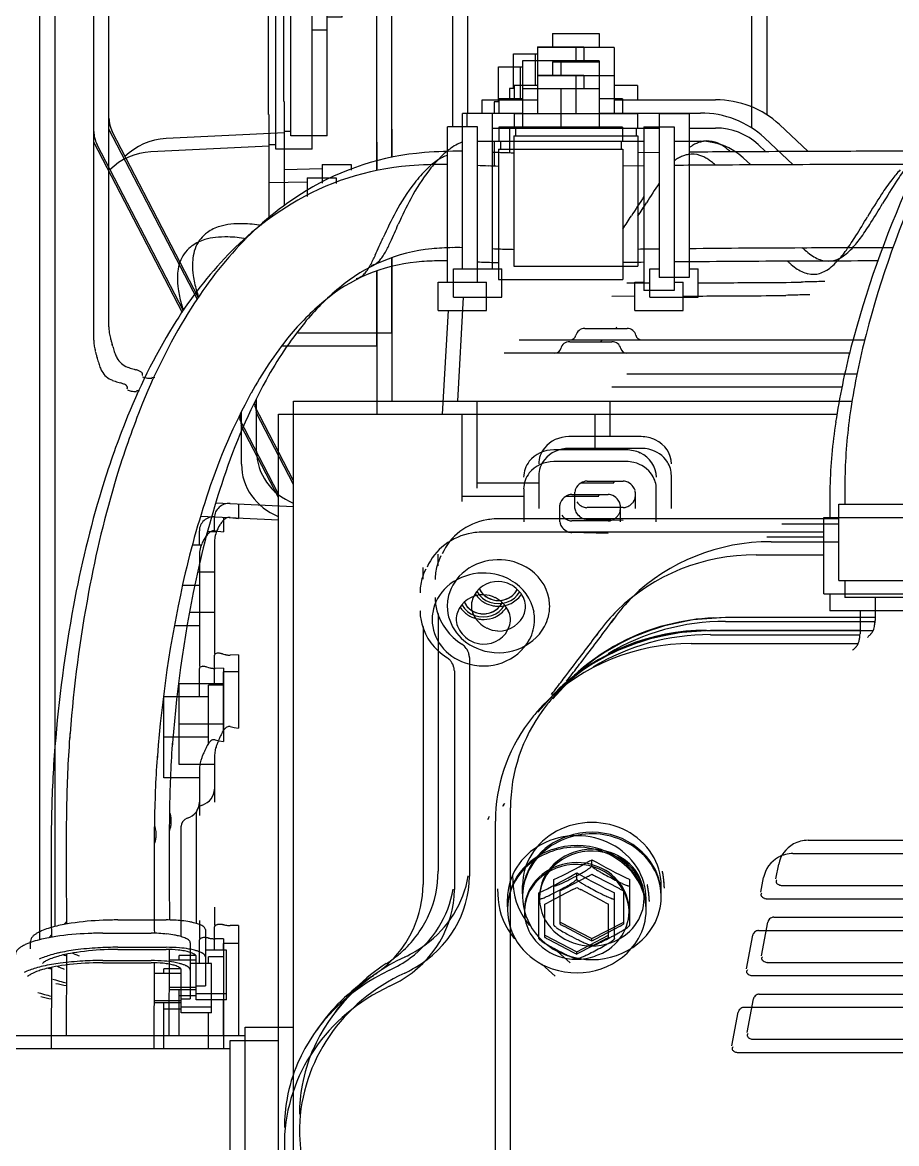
# Model space of a CAD drawing. Header units: inches. Extents: x 4821 to 127877, y 58012 to 433683.
# Drawn here: x 81659.5 to 81856.4, y 383969.6 to 384222 of the extents above; entities that cross this region are included whole.
import ezdxf

# ---------------------------------------------------------------- set-up
doc = ezdxf.new("R2010")
doc.units = ezdxf.units.IN
doc.header["$MEASUREMENT"] = 0
for name, color, linetype in [('A-FURN-FIXD', 10, 'Continuous'), ('A-WALL', 53, 'Continuous'), ('Cloums$0$A-COL-HAT', 8, 'Continuous'), ('EMG - ELEC - ID', 26, 'Continuous'), ('NECB-COLUM', 50, 'Continuous')]:
    doc.layers.add(name, color=color, linetype=linetype)

# ---------------------------------------------------------------- blocks, each defined once
blk = doc.blocks.new('COL BASEMT')
at = {"layer": 'Cloums$0$A-COL-HAT'}
h = blk.add_hatch(dxfattribs=at)
h.set_pattern_fill('ANSI31', color=256, scale=500)
h.set_pattern_definition([(45, (1452118.876, 42013.15), (-44.194174, 44.194174), [])])
h.paths.add_polyline_path([(1693546.85, 345625.99), (1693946.85, 345625.99), (1693950.94, 348875.93), (1693546.85, 348875.93)])
h.paths.add_polyline_path([(1688721.85, 335900.88), (1689121.55, 335900.88), (1689121.85, 337327.04), (1693949.19, 337326.96), (1693946.85, 345125.99), (1693546.85, 345125.99), (1693546.85, 337726.97), (1688721.85, 337727.04)])
h.paths.add_polyline_path([(1641271.85, 335200.88), (1640873.67, 335200.88), (1640871.85, 323973.06), (1689121.85, 323973.08), (1689121.4, 335200.88), (1688721.85, 335200.88), (1688721.85, 324373.08), (1641271.85, 324373.06)])
edge = h.paths.add_edge_path()
edge.add_line((1636446.85, 345125.99), (1636046.85, 345125.99))
edge.add_line((1636046.85, 345125.99), (1636049.02, 337698.91))
edge.add_arc((1626263.14, 338211.03), 9799.28, 305.315023, 357.004292, ccw=False)
edge.add_line((1631927.82, 330214.96), (1632171.53, 329896.4))
edge.add_arc((1626336.78, 338141.43), 10100.73, 305.285859, 355.375183)
edge.add_line((1636404.63, 337327), (1640874.01, 337327))
edge.add_line((1640874.01, 337327), (1640873.78, 335900.88))
edge.add_line((1640873.78, 335900.88), (1641271.85, 335900.88))
edge.add_line((1641271.85, 335900.88), (1641271.85, 337725.88))
edge.add_line((1641271.85, 337725.88), (1636446.85, 337725.88))
edge.add_line((1636446.85, 337725.88), (1636446.85, 345125.99))
h.paths.add_polyline_path([(1636046.85, 345625.99), (1636446.85, 345625.99), (1636446.85, 348875.93), (1636048.92, 348875.93)])
blk = doc.blocks.new('A$C0e128a0b')
at = {"layer": 'A-FURN-FIXD'}
for p, q in [((417.75, 1348.76), (417.75, 1629.29)), ((409.69, 1349.87), (409.69, 1469.24)), ((404.03, 1351.34), (404.02, 1459.99)), ((395.96, 1352.46), (395.96, 1455.27)), ((390.3, 1353.92), (390.29, 1450.68)), ((382.23, 1358.59), (382.23, 1444.66)), ((322.23, 1364.09), (322.23, 1438.38)), ((335.86, 1364.09), (335.86, 1438.38)), ((338.88, 1437.3), (338.88, 1365.16)), ((338.88, 1370.58), (342.97, 1370.58)), ((342.42, 1370.58), (342.42, 1343.88)), ((343.15, 1343.86), (343.15, 1370.58)), ((344.74, 1340.44), (344.74, 1370.15)), ((292.85, 1307.02), (292.85, 1368.75)), ((298.91, 1326.23), (298.91, 1367.38)), ((303.8, 1266.69), (303.8, 1366.44)), ((259.21, 1364.26), (259.21, 1364.1)), ((259.21, 1364.26), (259.21, 1364.2)), ((259.21, 1364.2), (259.21, 1364.1)), ((276.44, 1364.27), (276.44, 1364.27)), ((318.7, 1365.16), (322.23, 1365.16)), ((335.86, 1364.09), (322.23, 1364.09)), ((324.83, 1364.09), (324.83, 1303.3)), ((325.75, 1364.09), (325.75, 1353.9)), ((328.92, 1352), (328.92, 1364.09)), ((335.86, 1365.16), (338.88, 1365.16)), ((254.43, 1353.5), (259.24, 1358.63)), ((389.11, 1352.86), (386.5, 1353.35)), ((402.84, 1350.27), (396.82, 1351.41)), ((207.15, 1351.21), (252.67, 1351.21)), ((258, 1349.69), (259.27, 1351.05)), ((416.57, 1347.69), (410.54, 1348.83)), ((342.42, 1343.88), (342.84, 1337.99)), ((342.42, 1343.86), (342.76, 1338.61)), ((343.15, 1343.86), (343.15, 1343.86)), ((250, 1323.96), (250, 1342.08)), ((255.04, 1337.36), (255.04, 1342.08)), ((252.45, 1331.98), (252.45, 1337.36)), ((252.45, 1337.36), (281.72, 1337.36)), ((280.21, 1337.36), (280.21, 1338.98)), ((285.26, 1338.98), (280.21, 1338.98)), ((281.72, 1337.36), (281.72, 1331.98)), ((285.26, 1330.36), (285.26, 1338.98)), ((342.76, 1338.61), (343.75, 1333.47)), ((342.84, 1337.99), (344.13, 1332.11)), ((322.97, 1334.19), (317.12, 1334.19)), ((317.12, 1334.19), (317.12, 1334.19)), ((343.75, 1333.47), (345.43, 1328.41)), ((252.45, 1331.98), (281.72, 1331.98)), ((255.04, 1302.26), (255.04, 1331.98)), ((259.43, 1331.98), (259.49, 1328.21)), ((280.21, 1330.36), (280.21, 1331.98)), ((344.13, 1332.11), (346.25, 1326.54)), ((387.73, 1332.57), (387.73, 1332.57)), ((387.92, 1332.62), (387.92, 1332.62)), ((388.01, 1332.63), (388.01, 1332.63)), ((388.35, 1332.7), (388.35, 1332.7)), ((388.42, 1332.71), (388.42, 1332.71)), ((388.43, 1332.71), (388.43, 1332.71)), ((388.73, 1332.76), (388.73, 1332.76)), ((389.09, 1332.81), (389.09, 1332.81)), ((389.74, 1332.87), (389.74, 1332.87)), ((390.26, 1332.9), (390.26, 1332.9)), ((391.76, 1332.36), (390.29, 1332.36)), ((390.37, 1332.9), (390.37, 1332.9)), ((390.53, 1332.9), (390.55, 1332.9)), ((390.55, 1332.9), (390.77, 1332.9)), ((391.76, 1332.36), (391.76, 1332.36)), ((392.02, 1332.36), (392.02, 1332.36)), ((285.26, 1330.36), (280.21, 1330.36)), ((282.73, 1330.36), (282.75, 1326.23)), ((392.62, 1329.32), (392.62, 1329.32)), ((247.47, 1328.16), (247.47, 1323.96)), ((247.47, 1328.16), (250, 1328.16)), ((252.52, 1328.16), (252.52, 1306.08)), ((252.52, 1328.16), (255.04, 1328.16)), ((255.04, 1327.89), (256.46, 1327.89)), ((256.46, 1306.03), (256.46, 1328.21)), ((256.46, 1328.21), (279.73, 1328.21)), ((276.71, 1328.21), (276.71, 1328.21)), ((279.73, 1306.03), (279.73, 1328.21)), ((310.15, 1328.81), (310.15, 1315.89)), ((312.24, 1328.81), (312.24, 1315.89)), ((320.04, 1327.73), (322.97, 1327.73)), ((345.43, 1328.41), (347.68, 1323.78)), ((290.83, 1318.72), (290.83, 1326.26)), ((318.09, 1319.12), (318.09, 1325.58)), ((322.83, 1325.58), (322.83, 1319.12)), ((325.11, 1325.58), (324.92, 1319.12)), ((346.25, 1326.54), (349.15, 1321.41)), ((397.41, 1326.74), (389.22, 1326.74)), ((397.2, 1325.67), (391.26, 1325.67)), ((399.79, 1319.98), (396.82, 1325.67)), ((397.41, 1326.74), (397.45, 1326.72)), ((240.66, 1323.96), (240.66, 1310.28)), ((240.66, 1323.96), (252.52, 1323.96)), ((245.71, 1323.96), (245.71, 1310.28)), ((290.84, 1324.24), (290.84, 1324.24)), ((318.1, 1323.79), (318.1, 1323.79)), ((318.35, 1323.91), (318.35, 1323.91)), ((318.39, 1318.01), (318.39, 1323.92)), ((342.54, 1324.01), (343.33, 1323.43)), ((343.33, 1323.43), (342.69, 1323.9)), ((347.68, 1323.78), (350.5, 1319.54)), ((390.89, 1324.95), (388.67, 1320.7)), ((399.81, 1320.7), (397.59, 1324.95)), ((303.8, 1323.22), (310.15, 1323.22)), ((349.15, 1321.41), (352.76, 1316.87)), ((238.17, 1312.98), (238.17, 1321.26)), ((238.17, 1321.26), (240.66, 1321.26)), ((243.23, 1312.98), (243.23, 1321.26)), ((243.23, 1321.26), (245.71, 1321.26)), ((350.5, 1319.54), (353.94, 1315.66)), ((386.78, 1319.98), (385.69, 1319.98)), ((385.69, 1319.98), (385.69, 1319.98)), ((396.82, 1314.3), (399.79, 1319.98)), ((400.17, 1319.98), (399.79, 1319.98)), ((400.97, 1320.08), (400.97, 1319.98)), ((400.97, 1319.98), (400.97, 1319.88)), ((322.51, 1318.08), (322.51, 1318.08)), ((388.67, 1319.26), (390.89, 1315.01)), ((397.59, 1315.01), (399.81, 1319.26)), ((240.66, 1317.12), (243.23, 1317.12)), ((245.71, 1317.12), (252.52, 1317.12)), ((322.97, 1316.97), (320.04, 1316.97)), ((352.51, 1316.48), (352.51, 1316.48)), ((352.76, 1316.87), (356.97, 1313.02)), ((402.01, 1313.77), (404.13, 1316.12)), ((397.2, 1314.3), (391.26, 1314.3)), ((238.17, 1312.98), (240.66, 1312.98)), ((243.23, 1312.98), (245.71, 1312.98)), ((340.43, 1312.45), (340.43, 1312.45)), ((356.79, 1312.98), (356.79, 1312.98)), ((356.93, 1312.86), (356.93, 1312.86)), ((358.83, 1311.35), (358.83, 1311.35)), ((397.41, 1313.22), (389.22, 1313.22)), ((397.45, 1313.24), (397.41, 1313.22)), ((240.66, 1310.28), (252.52, 1310.28)), ((241.77, 1305.98), (241.77, 1310.28)), ((247.47, 1309.93), (241.77, 1309.93)), ((247.47, 1310.28), (247.47, 1306.08)), ((250, 1300.42), (250, 1310.28)), ((317.12, 1310.51), (322.97, 1310.51)), ((318.39, 1299.53), (318.39, 1310.51)), ((392.31, 1310.65), (392.31, 1310.65)), ((391.76, 1307.6), (390.29, 1307.6)), ((391.96, 1307.6), (391.96, 1307.6)), ((392.31, 1307.6), (392.31, 1307.6)), ((247.98, 1305.98), (241.77, 1305.98)), ((247.47, 1306.08), (250, 1306.08)), ((247.98, 1306.08), (247.98, 1305.26)), ((252.52, 1306.08), (255.04, 1306.08)), ((255.04, 1306.35), (256.46, 1306.35)), ((256.46, 1306.03), (279.73, 1306.03)), ((338.02, 1306.29), (337.4, 1306.67)), ((338.48, 1306.67), (337.88, 1307.1)), ((338.55, 1305.77), (338.02, 1306.29)), ((338.99, 1306.14), (338.48, 1306.67)), ((338.96, 1305.16), (338.55, 1305.77)), ((339.41, 1305.52), (338.99, 1306.14)), ((339.72, 1304.82), (339.41, 1305.52)), ((339.83, 1305.72), (339.83, 1305.72)), ((554.14, 1305.46), (376.44, 1305.45)), ((388.56, 1305.8), (388.57, 1305.8)), ((388.57, 1305.8), (390.41, 1305.94)), ((390.41, 1305.94), (390.41, 1305.94)), ((247.98, 1305.26), (250, 1305.26)), ((255.04, 1305.26), (259.46, 1305.26)), ((280.21, 1295.26), (280.21, 1303.88)), ((285.26, 1303.88), (280.21, 1303.88)), ((285.26, 1295.26), (285.26, 1303.88)), ((339.25, 1304.45), (338.96, 1305.16)), ((339.4, 1303.69), (339.25, 1304.45)), ((339.4, 1302.91), (339.4, 1303.69)), ((339.91, 1304.07), (339.72, 1304.82)), ((339.9, 1302.52), (339.97, 1303.3)), ((339.97, 1303.3), (339.91, 1304.07)), ((376.15, 1304.08), (375.67, 1304.34)), ((375.85, 1304.24), (375.85, 1304.24)), ((376.15, 1304.08), (376.15, 1304.08)), ((252.45, 1302.26), (252.45, 1296.88)), ((280.21, 1302.26), (252.45, 1302.26)), ((324.93, 1301.77), (324.93, 1301.77)), ((338.53, 1300.82), (338.95, 1301.44)), ((338.95, 1301.44), (339.25, 1302.15)), ((339.25, 1302.15), (339.4, 1302.91)), ((339.4, 1301.07), (339.71, 1301.77)), ((339.71, 1301.77), (339.9, 1302.52)), ((340.43, 1303.19), (340.43, 1303.19)), ((252.45, 1300.42), (250, 1300.42)), ((319.35, 1299.53), (303.8, 1299.53)), ((337.4, 1299.93), (338, 1300.3)), ((337.88, 1299.51), (338.47, 1299.93)), ((338, 1300.3), (338.53, 1300.82)), ((338.47, 1299.93), (338.98, 1300.45)), ((338.98, 1300.45), (339.4, 1301.07)), ((196.41, 1297.8), (252.45, 1297.8)), ((349.6, 1298.12), (388.65, 1298.12)), ((280.21, 1296.88), (252.45, 1296.88)), ((285.26, 1296.99), (303.8, 1295.96)), ((285.26, 1295.26), (280.21, 1295.26)), ((339.15, 1294.26), (339.15, 1294.26)), ((333.23, 1292.54), (331.14, 1292.54)), ((333.18, 1292.34), (333.18, 1292.34)), ((334.49, 1292.07), (334.49, 1292.07)), ((335.67, 1292), (335.67, 1292)), ((338.86, 1292), (338.86, 1292)), ((341.22, 1292.3), (341.22, 1292.3)), ((341.71, 1292.54), (387.74, 1292.54)), ((401.86, 1286.35), (401.86, 1286.35)), ((135.04, 1284.23), (260.28, 1284.23)), ((260.25, 1284.34), (255.23, 1284.34)), ((303.8, 1284.34), (278.23, 1284.34)), ((278.25, 1284.23), (291.6, 1284.23)), ((291.6, 1267.45), (291.6, 1284.23)), ((403.13, 1284.87), (403.13, 1284.87)), ((404.26, 1283.28), (404.26, 1283.28)), ((235.23, 1275.4), (216.56, 1275.4)), ((235.23, 1275.4), (235.23, 1272.71)), ((261.58, 1271.85), (261.58, 1277.02)), ((261.58, 1277.02), (262.56, 1277.02)), ((413.77, 1273.54), (413.77, 1273.54)), ((256.43, 1272.71), (195.36, 1272.71)), ((256.43, 1272.71), (256.43, 1266.25)), ((261.58, 1271.85), (264.9, 1271.85)), ((262.35, 1271.85), (262.49, 1265.07)), ((425.94, 1268.24), (425.94, 1268.24)), ((434.02, 1267.76), (434.02, 1267.76)), ((256.43, 1266.25), (195.36, 1266.25)), ((255.67, 1266.25), (255.67, 1265.07)), ((641.31, 1266.69), (303.8, 1266.69)), ((317.94, 1266.67), (304.72, 1259.81)), ((318.68, 1266.69), (305.85, 1260.03)), ((321.96, 1252.84), (322.64, 1266.69)), ((415.62, 1258.08), (415.62, 1266.69)), ((250.28, 1264.96), (201.49, 1264.96)), ((268.96, 1265.07), (250.28, 1265.07)), ((255.9, 1265.07), (256.94, 1243.94)), ((305.32, 1260.12), (303.43, 1260.12)), ((305.11, 1260.01), (303.66, 1260.01)), ((312.73, 1260.12), (306.28, 1260.12)), ((443.58, 1258.08), (415.62, 1258.08)), ((417.06, 1087.3), (417.06, 1258.09)), ((322.15, 1256.89), (324.79, 1256.89)), ((324.6, 1255.41), (324.79, 1256.89)), ((349.11, 1256.89), (349.17, 1255.41)), ((349.11, 1256.89), (362.23, 1256.89)), ((352.14, 1256.89), (352.14, 1254.19)), ((361.93, 1255.41), (362.08, 1256.13)), ((362.08, 1256.13), (362.23, 1256.89)), ((397.43, 1256.89), (397.45, 1255.41)), ((397.43, 1256.89), (417.06, 1256.89)), ((400.67, 1256.89), (400.67, 1254.19)), ((362.73, 1254.19), (352.14, 1254.19)), ((354.26, 1254.19), (354.26, 1246.26)), ((361.47, 1254.19), (361.47, 1246.26)), ((401.85, 1254.19), (400.67, 1254.19)), ((401.85, 1254.73), (401.85, 1250.96)), ((410.7, 1254.73), (401.85, 1254.73)), ((409.65, 1254.73), (409.65, 1249.34)), ((410.7, 1254.73), (410.7, 1249.34)), ((417.06, 1254.19), (410.7, 1254.19)), ((327.16, 1252.58), (324.6, 1252.58)), ((327.16, 1252.95), (327.16, 1251.4)), ((329.11, 1252.58), (348.85, 1252.58)), ((334.37, 1252.58), (334.37, 1249.63)), ((341.58, 1252.58), (341.58, 1248.1)), ((354.26, 1252.58), (349.19, 1252.58)), ((367.43, 1252.58), (375.41, 1252.58)), ((368.68, 1252.58), (368.68, 1246.26)), ((394.16, 1252.58), (397.39, 1252.58)), ((401.85, 1252.58), (397.7, 1252.58)), ((285.67, 1249.55), (255.23, 1233.74)), ((285.35, 1249.74), (255.68, 1234.33)), ((397.07, 1249.35), (377.36, 1249.35)), ((398.15, 1250.96), (408.19, 1250.96)), ((402.79, 1249.24), (402.79, 1246.26)), ((410.7, 1249.34), (403.03, 1249.34)), ((403.64, 1249.34), (403.64, 1244.54)), ((408.19, 1249.34), (408.19, 1250.96)), ((408.51, 1249.34), (408.51, 1244.53)), ((408.91, 1249.34), (408.91, 1244.53)), ((410, 1249.34), (410, 1246.26)), ((368.68, 1246.26), (354.26, 1246.26)), ((403.64, 1246.26), (402.79, 1246.26)), ((417.06, 1246.26), (408.91, 1246.26)), ((365.19, 1245.05), (365.19, 1245.05)), ((365.2, 1245.06), (365.2, 1245.06)), ((379.82, 1244.77), (379.82, 1244.77)), ((396.45, 1235.35), (396.45, 1243.96)), ((401.33, 1235.35), (401.33, 1243.96)), ((417.06, 1244.51), (401.72, 1244.55)), ((401.72, 1235.35), (401.72, 1243.96)), ((299.62, 1241.92), (299.59, 1241.38)), ((299.59, 1241.38), (299.59, 1241.38)), ((299.33, 1239.81), (299.33, 1239.79)), ((290.53, 1233.74), (196.18, 1233.74)), ((255.68, 1234.34), (255.68, 1234.34)), ((291.47, 1233.78), (291.47, 1233.78)), ((363.13, 1226.79), (363.13, 1226.79)), ((363.13, 1226.78), (363.13, 1226.78)), ((363.65, 1226.74), (363.65, 1226.74)), ((363.66, 1226.75), (363.66, 1226.75)), ((396.81, 1226.13), (396.81, 1226.13)), ((402.56, 1226.16), (417.06, 1226.12)), ((402.8, 1226.15), (402.8, 1226.15)), ((408.18, 1226.15), (408.18, 1226.15)), ((186.38, 1224.05), (397.63, 1224.05)), ((401.59, 1219.73), (400.24, 1219.73))]:
    blk.add_line(p, q, dxfattribs=at)
for centre, major_axis, ratio, start_param, end_param in [((8599.55, 1390.47), (0, -8896.4), 0.9375, -1.569603, -1.567851), ((275.23, 1396.07), (0, 24.39), 0.9375, 2.420929, 2.520126), ((338.3, 1570.66), (0, -207.69), 0.9375, -0.399654, -0.240633), ((286.59, 1412.94), (0, -45.16), 0.9375, -0.622289, -0.548492), ((322.71, 1475.97), (0, 119.03), 0.9375, 2.592996, 2.634623), ((7584.18, 1387.93), (0, 7794.96), 0.9375, 1.572617, 1.573831), ((171.52, 1186.47), (0, 212.35), 0.9375, -0.528677, -0.508993), ((247.96, 1326.15), (0, 50.61), 0.9375, -0.592715, -0.529584), ((342.84, 1364.81), (0, -5.76), 0.9375, 3.054581, 3.117431), ((342.71, 1363.21), (0, -7.37), 0.9375, 3.005859, 3.055052), ((342.37, 1360.48), (0, 10.12), 0.9375, -0.171081, -0.135263), ((341.99, 1358.06), (0, 12.58), 0.9375, -0.175442, -0.169682), ((343.46, 1366.85), (0, -3.65), 0.9375, 2.820341, 2.968566), ((343.67, 1367.55), (0, -2.92), 0.9375, 2.68586, 2.818566), ((343.93, 1368.11), (0, 2.29), 0.9375, -0.721266, -0.453722), ((342.65, 1366.51), (0, 4.4), 0.9375, -0.750349, -0.715505), ((310.08, 1329.67), (0, -55.04), 0.9375, 2.38036, 2.385941), ((349.04, 1373.33), (0, -5.25), 0.9375, -0.755931, -0.726714), ((347.37, 1371.31), (0, -2.56), 0.9375, -0.730354, -0.610694), ((262.85, 1349.78), (0, 22.15), 0.9375, -0.718973, -0.593693), ((324.79, 1513.04), (0, 148.3), 0.9375, 2.902752, 3.000196), ((269.01, 1357.41), (0, -12.08), 0.9375, 2.296234, 2.41544), ((272.18, 1360.43), (0, 7.55), 0.9375, -1.016968, -0.847688), ((319.34, 1472.61), (0, -107.45), 0.9375, -0.140936, -0.025643), ((4713.33, 1378.88), (0, -4751.08), 0.9375, -1.567685, -1.563464), ((4412.25, 1377.33), (0, -4411.54), 0.9375, -1.567825, -1.566303), ((274.3, 1361.85), (0, -4.87), 0.9375, 1.886207, 2.120625), ((275.23, 1362.22), (0, -3.81), 0.9375, 1.315316, 1.87557), ((318.73, 1458.18), (0, 93.01), 0.9375, 3.119048, 3.141243), ((347.82, 1361.77), (0, -69.71), 0.9375, -1.568159, -1.547889), ((272.25, 1363.47), (0, 7.26), 0.9375, 4.068041, 4.242599), ((274.08, 1362.5), (0, 5.08), 0.9375, 4.238363, 4.463793), ((1061.45, 1381.78), (0, 831.18), 0.9375, 1.596798, 1.600199), ((3343, 1370.92), (0, 3271), 0.9375, 1.574895, 1.581055), ((267.72, 1367.37), (0, 13.47), 0.9375, 3.908996, 3.94669), ((269.63, 1365.52), (0, 10.72), 0.9375, 3.940199, 4.072284), ((7.75, 1351), (0, -293.2), 0.9375, 1.568339, 1.592438), ((387.08, 1358.59), (0, 5.17), 0.9375, 1.571415, 2.096089), ((387.37, 1358.82), (0, 5.55), 0.9375, 2.103578, 2.974555), ((265.14, 1342.08), (0, -16.15), 0.9375, 3.926991, 4.712389), ((388.92, 1354.04), (0, -1.48), 0.9375, 0.94496, 1.218466), ((389.07, 1353.99), (0, -1.32), 0.9375, 1.210933, 1.414818), ((389.46, 1353.92), (0, 0.893), 0.9375, 4.557536, 4.708471), ((360.9, 1351.89), (0, 34.12), 0.9375, 1.567676, 2.378983), ((389.72, 1353.49), (0, -0.646), 0.9375, -0.791015, -0.464653), ((389.64, 1353.34), (0, -0.472), 0.9375, -0.462758, -0.299442), ((389.61, 1353.23), (0, 0.355), 0.9375, 2.83742, 3.180109), ((389.61, 1353.26), (0, -0.393), 0.9375, 0.045407, 0.351339), ((389.57, 1353.37), (0, 0.508), 0.9375, 3.492444, 3.690689), ((389.47, 1353.54), (0, -0.708), 0.9375, 0.551676, 0.741925), ((389.26, 1353.78), (0, 1.04), 0.9375, 3.887303, 4.084117), ((396.7, 1352.46), (0, -0.784), 0.9375, -1.566316, -1.370017), ((396.89, 1352.51), (0, -0.991), 0.9375, -1.364807, -1.110694), ((397.14, 1352.65), (0, 1.3), 0.9375, 2.033543, 2.676828), ((396.97, 1352.29), (0, -0.896), 0.9375, -0.455581, -0.181336), ((403.19, 1351.34), (0, -0.893), 0.9375, 1.415943, 1.566879), ((265.14, 1342.08), (0, -10.77), 0.9375, 3.926991, 4.712389), ((-3449.71, 1319.17), (0, 3981.28), 0.9375, -1.565821, -1.562982), ((403.44, 1350.91), (0, -0.646), 0.9375, -0.791015, -0.464653), ((403.37, 1350.76), (0, 0.472), 0.9375, 2.678835, 2.842151), ((403.34, 1350.64), (0, 0.355), 0.9375, 2.83742, 3.180109), ((403.34, 1350.68), (0, 0.393), 0.9375, 3.187, 3.492932), ((403.3, 1350.79), (0, 0.508), 0.9375, 3.492444, 3.690689), ((403.2, 1350.96), (0, 0.708), 0.9375, 3.693269, 3.883517), ((402.99, 1351.2), (0, 1.04), 0.9375, 3.887303, 4.084117), ((402.65, 1351.46), (0, -1.48), 0.9375, 0.94496, 1.218466), ((402.8, 1351.41), (0, 1.32), 0.9375, 4.352525, 4.556411), ((410.43, 1349.88), (0, 0.784), 0.9375, 1.575277, 1.771576), ((410.62, 1349.92), (0, -0.991), 0.9375, -1.364807, -1.110694), ((410.87, 1350.06), (0, 1.3), 0.9375, 2.033543, 2.676828), ((410.7, 1349.71), (0, 0.896), 0.9375, 2.686012, 2.960257), ((417.22, 1348.38), (0, 0.716), 0.9375, 2.349705, 2.548074), ((417.1, 1348.19), (0, 0.488), 0.9375, 2.544985, 2.781988), ((417.06, 1348.06), (0, 0.351), 0.9375, 2.783127, 3.034308), ((417.05, 1348.09), (0, 0.379), 0.9375, 3.043271, 3.311562), ((417.03, 1348.21), (0, -0.507), 0.9375, 0.170801, 0.403887), ((416.97, 1348.36), (0, 0.664), 0.9375, 3.548052, 3.946105), ((416.62, 1348.72), (0, 1.19), 0.9375, 3.948633, 4.022101), ((416.52, 1348.8), (0, -1.32), 0.9375, 0.884816, 1.336836), ((416.68, 1348.76), (0, 1.14), 0.9375, 4.477084, 4.708971), ((263.49, 1339.53), (0, 6.79), 0.9375, 0.970944, 1.088918), ((265.28, 1338.21), (0, 9.12), 0.9375, 0.875298, 0.969566), ((267.56, 1336.16), (0, 12.3), 0.9375, 0.799381, 0.874251), ((2644.77, 1364.49), (0, -2544.58), 0.9375, -1.562763, -1.560136), ((379.34, 1343.84), (0, 38.61), 0.9375, 1.570429, 2.143661), ((261.17, 1340.65), (0, 4.07), 0.9375, 1.235354, 1.755283), ((262.15, 1340.29), (0, -5.17), 0.9375, 4.232309, 4.377555), ((379.33, 1343.75), (0, -39.32), 0.9375, -1.518764, -1.307834), ((261.71, 1340.74), (0, 4.65), 0.9375, 1.752733, 1.907838), ((378.05, 1340.32), (0, -35.53), 0.9375, 4.709132, 5.535858), ((262.46, 1341.02), (0, 5.5), 0.9375, 1.90671, 2.044146), ((263.51, 1341.58), (0, 6.76), 0.9375, 2.042669, 2.161557), ((264.67, 1342.39), (0, 8.23), 0.9375, 2.159611, 2.228307), ((315.06, 1329.02), (0, 5.18), 0.9375, 0.007077, 1.111455), ((317.28, 1328.88), (0, 5.36), 0.9375, 0.5442, 1.325721), ((317.15, 1329.01), (0, 5.18), 0.9375, 0.007222, 0.533972), ((378.08, 1343.59), (0, -38), 0.9375, -1.302773, -0.74488), ((365.26, 1504.92), (0, 203.38), 0.9375, 2.587354, 2.608623), ((2673.64, 1367.57), (0, -2557.03), 0.9375, -1.556875, -1.555401), ((315.41, 1328.8), (0, -5.61), 0.9375, 4.247075, 4.709919), ((390.31, 1320.65), (0, -11.72), 0.9375, 3.142585, 3.678826), ((392.03, 1320.73), (0, -11.64), 0.9375, 3.142466, 3.630245), ((392.32, 1320.71), (0, 11.65), 0.9375, 0.027799, 0.507108), ((389, 1326.91), (0, 5.82), 0.9375, 0.199149, 0.234693), ((389.16, 1326.1), (0, -6.65), 0.9375, 3.327609, 3.3415), ((390.78, 1317.12), (0, 15.79), 0.9375, 0.164736, 0.188426), ((390.77, 1317.18), (0, -15.73), 0.9375, 3.301793, 3.306312), ((390.85, 1316.69), (0, -16.23), 0.9375, 3.280997, 3.301808), ((390.8, 1316.89), (0, -16.02), 0.9375, 3.255716, 3.300196), ((390.68, 1317.98), (0, 14.93), 0.9375, 0.067808, 0.140037), ((390.61, 1318.67), (0, 14.23), 0.9375, 0.026092, 0.114466), ((390.56, 1319.68), (0, -13.23), 0.9375, 3.157036, 3.208418), ((390.55, 1320.2), (0, -12.7), 0.9375, 3.156585, 3.165856), ((390.55, 1320.48), (0, -12.42), 0.9375, 3.143147, 3.156555), ((390.55, 1320.45), (0, -12.45), 0.9375, 3.143069, 3.156433), ((391.76, 1320.74), (0, -11.62), 0.9375, 3.123025, 3.141592), ((392.31, 1320.83), (0, -11.53), 0.9375, 3.141642, 3.168566), ((392.3, 1320.73), (0, 11.64), 0.9375, -0.488616, -0.000837), ((152.93, 1122.31), (0, -241.23), 0.9375, 2.593531, 2.605837), ((317.47, 1328.8), (0, 5.58), 0.9375, 1.320543, 1.56964), ((390.73, 1320.05), (0, 12.46), 0.9375, 0.54406, 1.576236), ((392.55, 1319.99), (0, 12.54), 0.9375, 0.500182, 1.929419), ((392.88, 1319.97), (0, -12.59), 0.9375, 3.661195, 5.31901), ((392.39, 1320.29), (0, 9.03), 0.9375, 0.009446, 1.231615), ((392.67, 1320.4), (0, 8.92), 0.9375, 0.042369, 0.930816), ((392.62, 1320.63), (0, 8.69), 0.9375, 0.000047, 0.03836), ((392.54, 1320.29), (0, 9.03), 0.9375, -1.231581, -0.009409), ((391.78, 1319.99), (0, 12.54), 0.9375, 4.353798, 5.783039), ((292.35, 1326.26), (0, 1.62), 0.9375, 0.201358, 1.570796), ((291.84, 1328.9), (0, -1.08), 0.9375, 0.201358, 1.570796), ((320.57, 1325.14), (0, 2.73), 0.9375, 0.605412, 1.084051), ((320.29, 1325.56), (0, 2.21), 0.9375, 0.406726, 0.604179), ((320.13, 1325.93), (0, -1.81), 0.9375, 3.37941, 3.547341), ((320.06, 1326.28), (0, 1.46), 0.9375, 0.054446, 0.237392), ((320.04, 1326.44), (0, 1.29), 0.9375, 0.000195, 0.051508), ((320.87, 1326.23), (0, 1.5), 0.9375, -0.332037, -0.006922), ((320.74, 1325.79), (0, 1.97), 0.9375, -0.514652, -0.327113), ((320.47, 1325.3), (0, -2.53), 0.9375, 2.380816, 2.625617), ((319.65, 1325.57), (0, 1.66), 0.9375, 1.263964, 1.564583), ((320.05, 1325.45), (0, -2.1), 0.9375, 4.231811, 4.410492), ((320.31, 1325.1), (0, 2.8), 0.9375, -0.996746, -0.756125), ((320.61, 1325.31), (0, 2.41), 0.9375, -1.185839, -0.99864), ((321, 1325.48), (0, -1.96), 0.9375, 1.795105, 1.954613), ((321.35, 1325.57), (0, -1.58), 0.9375, 1.599205, 1.795027), ((321.5, 1325.58), (0, -1.41), 0.9375, 1.570974, 1.595101), ((359.83, 1350.93), (0, -32.63), 0.9375, -0.757494, -0.600433), ((393.08, 1319.99), (0, 9.52), 0.9375, 0.923989, 2.589367), ((316.52, 1365.55), (0, 86.72), 0.9375, 4.159048, 4.248361), ((366.47, 1337.6), (0, 27.83), 0.9375, 4.222139, 4.257388), ((377.27, 1331.94), (0, -15), 0.9375, 1.11766, 1.158414), ((385.34, 1328.12), (0, -5.59), 0.9375, 1.167915, 1.234735), ((387.68, 1327.32), (0, -2.96), 0.9375, 1.209661, 1.267532), ((390.31, 1326.69), (0, 0.0471), 0.9375, -1.177442, -0.043305), ((389.59, 1326.67), (0, 0.822), 0.9375, 4.424257, 4.68293), ((390.2, 1326.65), (0, -0.175), 0.9375, 1.528197, 1.927238), ((362.14, 1342.07), (0, 35.13), 0.9375, 4.203255, 4.217741), ((370.22, 1337.4), (0, -25.32), 0.9375, 1.076872, 1.08893), ((373.89, 1310.94), (0, -28.9), 0.9375, 2.083863, 2.105277), ((397.36, 1326.52), (0, 0.227), 0.9375, -0.561726, -0.452266), ((397.34, 1326.49), (0, 0.257), 0.937499, -0.581959, -0.559699), ((397.29, 1326.41), (0, -0.362), 0.9375, 2.389981, 2.554465), ((396.6, 1325.68), (0, 1.4), 0.9375, -0.907858, -0.778514), ((394.77, 1323.75), (0, -4.14), 0.9375, 2.196044, 2.311536), ((386.81, 1317.64), (0, -14.6), 0.9375, 2.128833, 2.194341), ((375.48, 1310.02), (0, -28.88), 0.9375, 2.106312, 2.131138), ((285.98, 1318.69), (0, 7.59), 0.9375, -0.751495, -0.707361), ((315.45, 1330.6), (0, 7.38), 0.9375, 3.534346, 3.574501), ((315.46, 1330.58), (0, -7.35), 0.9375, 0.432935, 0.438319), ((171.62, 1056.97), (0, 323.34), 0.9375, -0.616139, -0.602213), ((392.71, 1319.97), (0, -9.46), 0.9375, 4.353803, 5.783033), ((333.42, 1356.38), (0, 67.78), 0.9375, 4.20096, 4.222668), ((392.23, 1319.97), (0, 9.46), 0.9375, 3.64178, 5.071007), ((364.46, 1305.25), (0, -40.45), 0.9375, 2.079469, 2.084569), ((354.11, 1296.52), (0, -55.37), 0.9375, 2.080049, 2.105946), ((343.44, 1289.99), (0, -68.5), 0.9375, 2.061345, 2.08228), ((376.51, 1328.85), (0, -14.2), 0.9375, 0.958375, 1.010153), ((365.88, 1336.04), (0, -27.63), 0.9375, 1.008002, 1.034633), ((344.06, 1349.86), (0, -54.69), 0.9375, 1.034879, 1.061781), ((375.35, 1308.17), (0, 29.91), 0.9375, -1.112104, -1.080139), ((387.33, 1314.5), (0, 15.65), 0.9375, -1.144251, -1.113706), ((50.26, 873.75), (0, -547.67), 0.9375, 2.517655, 2.525877), ((390.93, 1319.97), (0, 12.68), 0.9375, 1.569835, 2.088998), ((294.37, 1260.31), (0, 114.23), 0.9375, -1.029621, -1.021146), ((386.78, 1320.15), (0, -0.167), 0.9375, 0.007647, 0.543644), ((386.77, 1319.79), (0, -0.186), 0.9375, 2.636412, 3.114766), ((386.7, 1320.29), (0, 0.337), 0.9375, 3.673842, 3.956259), ((386.69, 1319.65), (0, -0.36), 0.9375, 2.348922, 2.610865), ((382.54, 1324.41), (0, 6.39), 0.9375, 3.964511, 4.032921), ((384.12, 1317.1), (0, 4.1), 0.9375, -0.895982, -0.81799), ((384.77, 1317.48), (0, 3.32), 0.9375, -0.928373, -0.855697), ((383.02, 1323.91), (0, 5.68), 0.9375, 4.044888, 4.109908), ((376.75, 1311.27), (0, -13.9), 0.9375, 2.131398, 2.202067), ((364.97, 1334.7), (0, 28.9), 0.9375, 4.177978, 4.199392), ((368.11, 1307.22), (0, 25.03), 0.9375, -1.043826, -1.035582), ((360.95, 1302.8), (0, 33.85), 0.9375, -1.062788, -1.044503), ((355.55, 1340.39), (0, -40.45), 0.9375, 1.057093, 1.062193), ((371.05, 1303.57), (0, -35.13), 0.9375, 2.065515, 2.08), ((370.05, 1336.98), (0, -36.36), 0.9375, 1.061716, 1.070114), ((378.59, 1332.03), (0, 25.99), 0.9375, 4.210898, 4.230481), ((379.14, 1308.24), (0, -25.32), 0.9375, 2.052733, 2.064791), ((395.31, 1318.33), (0, -6.32), 0.9375, 1.909338, 2.003931), ((396.34, 1321.21), (0, -5.13), 0.9375, 1.168628, 1.26214), ((399.04, 1319.71), (0, 2.11), 0.9375, -1.308906, -1.22364), ((399.92, 1319.99), (0, -1.13), 0.9375, 1.2615, 1.367586), ((400.16, 1320.03), (0, -0.868), 0.9375, 1.692449, 1.830178), ((400.42, 1319.88), (0, -0.584), 0.9375, 1.366654, 1.572032), ((400.38, 1320.07), (0, -0.623), 0.9375, 1.583048, 1.678936), ((292.35, 1318.72), (0, -1.62), 0.9375, 4.712389, 6.081827), ((319.57, 1319.13), (0, -1.58), 0.9375, -1.564636, -1.352746), ((320, 1319.24), (0, -2.05), 0.9375, -1.348474, -1.102973), ((320.55, 1319.54), (0, 2.71), 0.9375, 2.040655, 2.569002), ((320.36, 1319.55), (0, -2.73), 0.9375, 0.606571, 1.000523), ((320.62, 1319.38), (0, 2.4), 0.9375, 4.139733, 4.312989), ((321.01, 1319.21), (0, -1.94), 0.9375, 1.169045, 1.365607), ((321.4, 1319.12), (0, 1.53), 0.9375, 4.507212, 4.709158), ((322.45, 1319.55), (0, -2.72), 0.9375, 0.572886, 1.002956), ((322.84, 1319.31), (0, 2.25), 0.9375, 4.137014, 4.433719), ((323.42, 1319.13), (0, -1.59), 0.9375, 1.293333, 1.564501), ((-66.67, 699.81), (0, -761.71), 0.9375, 2.514237, 2.518177), ((317.55, 1274.97), (0, 85.49), 0.9375, -1.106915, -1.027644), ((360.69, 1300.53), (0, 34.12), 0.9375, -1.046482, -1.010538), ((329.46, 1281.22), (0, -72.62), 0.9375, 2.068578, 2.095596), ((363.52, 1338.4), (0, 44.15), 0.9375, 4.213281, 4.235018), ((383, 1327.68), (0, -20.77), 0.9375, 1.092326, 1.126976), ((390.76, 1323.75), (0, -11.61), 0.9375, 1.126272, 1.167609), ((291.84, 1316.08), (0, 1.08), 0.9375, -1.570796, -0.201358), ((315.27, 1315.87), (0, -5.46), 0.9375, 4.708641, 5.636526), ((317.36, 1315.87), (0, -5.46), 0.9375, 4.708641, 5.636526), ((320.2, 1318.96), (0, -2.02), 0.9375, -0.572743, -0.298318), ((320.05, 1318.43), (0, -1.47), 0.9375, -0.298548, -0.006079), ((322.97, 1318.29), (0, 1.33), 0.9375, 3.141913, 3.17719), ((322.95, 1318.5), (0, -1.53), 0.9375, 0.043407, 0.325116), ((322.79, 1319), (0, -2.07), 0.9375, 0.325583, 0.570721), ((-305.55, 347.68), (0, -1196.36), 0.9375, 2.513163, 2.51459), ((392.12, 1319.58), (0, -11.98), 0.9375, -1.23158, -0.009404), ((353.84, 1295.32), (0, -43.04), 0.9375, 2.046543, 2.069337), ((392.2, 1319.58), (0, -11.98), 0.9375, 0.009441, 1.231614), ((370.9, 1332.92), (0, -34.6), 0.9375, 1.01183, 1.046498), ((340.06, 1351.97), (0, -72.62), 0.9375, 1.046117, 1.072549), ((377.06, 1339.44), (0, 34.17), 0.9375, 2.399275, 2.45652), ((390.36, 1319.53), (0, 11.93), 0.9375, 2.082342, 3.135711), ((374.21, 1306.48), (0, 18.61), 0.9375, -1.146308, -1.093636), ((385.74, 1312.03), (0, 5.12), 0.9375, -1.21637, -1.143963), ((376.37, 1308.38), (0, -15.76), 0.9375, 1.906643, 1.921931), ((389.61, 1313.3), (0, -0.803), 0.9375, 1.699039, 1.929052), ((389.77, 1313.31), (0, 0.633), 0.9375, -1.559652, -1.433317), ((390.16, 1313.31), (0, -0.212), 0.9375, 1.336071, 1.596802), ((361.13, 1297.29), (0, 36.36), 0.9375, -1.070044, -1.061646), ((369.67, 1302.25), (0, 25.99), 0.9375, -1.088818, -1.069235), ((377.02, 1327.06), (0, -25.02), 0.9375, 1.03565, 1.043894), ((369.86, 1331.47), (0, -33.85), 0.9375, 1.044573, 1.062858), ((397.17, 1313.71), (0, 0.566), 0.9375, 3.824942, 4.038808), ((403.02, 1308.62), (0, 7.49), 0.9375, 0.845751, 0.886016), ((395.36, 1315.74), (0, -3.35), 0.9375, 0.871125, 0.942519), ((386.74, 1322.36), (0, -14.68), 0.9375, 0.945707, 1.011107), ((315.06, 1315.66), (0, -5.16), 0.9375, -0.636168, -0.006084), ((317.15, 1315.66), (0, -5.16), 0.9375, -0.636168, -0.006084), ((340.51, 1303.65), (0, 8.82), 0.9375, 0.164756, 1.023938), ((340.44, 1303.95), (0, -8.5), 0.9375, 3.142193, 3.303275), ((340.41, 1303.79), (0, 8.66), 0.9375, -0.461569, -0.002424), ((340.05, 1303.31), (0, 9.26), 0.9375, 4.353335, 5.807549), ((376.99, 1339.35), (0, 34.05), 0.9375, 2.456548, 2.462011), ((376.89, 1339.21), (0, 33.87), 0.9375, 2.461968, 2.536778), ((376.48, 1338.48), (0, -33.03), 0.9375, -0.606603, -0.001449), ((392.37, 1319.45), (0, 11.85), 0.9375, 2.167336, 3.109621), ((392.64, 1319.44), (0, -8.8), 0.9375, -0.539583, -0.039314), ((392.32, 1319.42), (0, -8.78), 0.9375, -0.488626, -0.000836), ((390.31, 1313.26), (0, 0.0406), 0.9375, 3.115938, 4.10833), ((390.28, 1313.28), (0, -0.0809), 0.9375, 0.972652, 1.342527), ((392.62, 1319.42), (0, 8.78), 0.9375, 3.142465, 3.630254), ((397.34, 1313.48), (0, -0.275), 0.9375, 0.447882, 0.664114), ((392.62, 1319.34), (0, -8.7), 0.9375, -0.038307, -0.000028), ((340.95, 1303.31), (0, -9.4), 0.9375, 4.161047, 5.477208), ((341.14, 1302.71), (0, 5.6), 0.9375, 0.444355, 1.06888), ((335.77, 1303.14), (0, 5.04), 0.9375, -1.032369, -0.540216), ((340.52, 1304.08), (0, -4.07), 0.9375, 3.21843, 3.582413), ((340.43, 1304.77), (0, -3.38), 0.9375, 3.14183, 3.207599), ((340.41, 1303.85), (0, -4.3), 0.9375, 2.822285, 3.136078), ((340.32, 1303.32), (0, 4.84), 0.9375, 4.691317, 5.978609), ((389.55, 1319.3), (0, -13.4), 0.9375, 0.068721, 0.678364), ((391.76, 1319.22), (0, -11.63), 0.9375, 0.000002, 0.018591), ((392.31, 1319.12), (0, 11.52), 0.9375, 3.114611, 3.141587), ((-164.41, 1323.63), (0, 452.48), 0.9375, 4.669306, 4.673472), ((-150.67, 1321.21), (0, 456.12), 0.9375, 4.677042, 4.679109), ((340.18, 1303.23), (0, -4.44), 0.9375, 4.202933, 4.677272), ((336.08, 1303.48), (0, -3.49), 0.9375, 2.596092, 2.728916), ((335.96, 1303.32), (0, -3.69), 0.9375, 1.564995, 2.587739), ((336.25, 1303.5), (0, -4.42), 0.9375, 2.013937, 2.098788), ((335.82, 1303.3), (0, 4.92), 0.9375, -1.546936, -1.131974), ((-3553.27, 1475.7), (0, 4070.47), 0.9375, 4.669769, 4.670232), ((-339.87, 1328.63), (0, 658.08), 0.9375, 4.672301, 4.676598), ((335.29, 1303.3), (0, -11.16), 0.9375, -1.570719, -1.432923), ((340.55, 1303.29), (0, 4.84), 0.9375, 1.549724, 2.837016), ((335.86, 1303.3), (0, -3.79), 0.9375, 1.44858, 1.570686), ((335.73, 1303.3), (0, -5.01), 0.9375, 1.547492, 1.594143), ((419.93, 1397.6), (0, 104.53), 0.9375, 2.672676, 2.67508), ((416.48, 1390.29), (0, -96.34), 0.9375, -0.466529, -0.462809), ((335.24, 1303.3), (0, -11.11), 0.9375, -1.432807, -1.385191), ((335.99, 1303.26), (0, -3.65), 0.9375, 0.421395, 1.456051), ((335.98, 1303.25), (0, -4.74), 0.9375, 1.047555, 1.382627), ((335.8, 1303.31), (0, -4.94), 0.9375, 1.378605, 1.546488), ((340.68, 1303.37), (0, -4.44), 0.9375, 1.06134, 1.53568), ((334.86, 1303.14), (0, -10.68), 0.9375, -1.392791, -0.385066), ((335.71, 1303.54), (0, 5.14), 0.9375, 3.684797, 4.07742), ((336.12, 1303.2), (0, 4.59), 0.9375, 4.081754, 4.182575), ((340.35, 1303), (0, -8.85), 0.9375, 0.009446, 1.231675), ((339.72, 1303.9), (0, 5.6), 0.9375, 3.585948, 4.210472), ((340.45, 1302.76), (0, -4.3), 0.9375, -0.319308, -0.005514), ((340.43, 1301.84), (0, -3.38), 0.9375, 0.000237, 0.066006), ((340.35, 1302.52), (0, 4.07), 0.9375, 3.21843, 3.582413), ((349.49, 1295.08), (0, -2.95), 0.9375, 3.831906, 4.106686), ((349.79, 1294.71), (0, -3.44), 0.9375, 3.488255, 3.834784), ((349.66, 1295.09), (0, 3.03), 0.9375, 0.123397, 0.348143), ((349.61, 1295.52), (0, -2.6), 0.9375, 3.143259, 3.261886), ((385.65, 1277.53), (0, 20.61), 0.9375, -0.907465, -0.153166), ((388.55, 1277.51), (0, 20.62), 0.9375, -1.013098, -0.00553), ((262.16, 1298.37), (0, -5.11), 0.9375, -1.27465, -1.088495), ((264.46, 1299.67), (0, 7.89), 0.9375, 2.054907, 2.235705), ((325.09, 1296.21), (0, -70.3), 0.9375, 4.702936, 4.79934), ((323.7, 1295.98), (0, -50.45), 0.9375, 4.694501, 4.730849), ((340.49, 1302.89), (0, 8.75), 0.9375, 2.340857, 2.978598), ((338.76, 1302.88), (0, 10.9), 0.9375, 3.385389, 4.11657), ((269.19, 1303.61), (0, -14.29), 0.9375, -0.90633, -0.758884), ((312.4, 1295.54), (0, 38.4), 0.9375, 1.583548, 1.679144), ((340.44, 1302.68), (0, 8.53), 0.9375, 2.980217, 3.140685), ((276.93, 1312.21), (0, 26.21), 0.9375, 2.379599, 2.514631), ((303.64, 1294.45), (0, 28.99), 0.9375, 1.6767, 2.311517), ((335.71, 1302.69), (0, -10.7), 0.9375, -0.439601, -0.254653), ((335.69, 1302.63), (0, -10.64), 0.9375, -0.254698, -0.121321), ((335.67, 1302.42), (0, -10.42), 0.9375, -0.121347, -0.000023), ((338.86, 1302.65), (0, -10.65), 0.9375, 0.000199, 0.239332), ((387.74, 1271), (0, 21.53), 0.9375, -0.403243, 0), ((302.23, 1294.02), (0, -45.82), 0.9375, -1.48529, -0.991926), ((283.87, 1322.27), (0, 38.7), 0.9375, 2.512429, 2.678653), ((387.88, 1271.37), (0, 21.14), 0.9375, -0.783359, -0.403797), ((384.92, 1276.79), (0, -21.68), 0.9375, 2.038308, 2.238877), ((300.52, 1357.91), (0, 78.52), 0.9375, 2.678938, 2.747109), ((387.86, 1276.83), (0, -21.59), 0.9375, 2.038177, 2.137339), ((-541.2, -786.24), (0, -2246.02), 0.9375, 2.743345, 2.744965), ((387.73, 1271.2), (0, -21.37), 0.9375, 2.264679, 2.358632), ((431.79, 1301.85), (0, 34.24), 0.9375, 2.03375, 2.756096), ((434.28, 1301.46), (0, 33.71), 0.9375, 2.028836, 3.116091), ((263.83, 1254.95), (0, 31.57), 0.9375, -0.468188, -0.400714), ((387.65, 1271.14), (0, 21.47), 0.9375, -0.969953, -0.876991), ((430.93, 1302.78), (0, -34.5), 0.9375, -0.969893, -0.559441), ((272.1, 1272.58), (0, -11.85), 0.9375, 2.57619, 2.666452), ((275.05, 1277.56), (0, -5.96), 0.9375, 2.420955, 2.57412), ((276.67, 1279.56), (0, -3.31), 0.9375, 2.179257, 2.414424), ((277.3, 1280.06), (0, -2.48), 0.9375, 1.791339, 2.17036), ((317.07, 1306.51), (0, -47.71), 0.9375, -0.846269, -0.653856), ((431.17, 1300.58), (0, -32.82), 0.9375, -0.381571, -0.170865), ((311.09, 1300.1), (0, -57.05), 0.9375, -0.993267, -0.71603), ((331.09, 1326.5), (0, -72.67), 0.9375, -0.649874, -0.473132), ((431.15, 1300.39), (0, -32.63), 0.9375, -0.171178, -0.000232), ((434.02, 1300.33), (0, -32.57), 0.9375, -0.01787, -0.000061), ((434.01, 1300.6), (0, -32.84), 0.9375, 0.000209, 0.214378), ((312.73, 1270.88), (0, 10.77), 0.9375, 3.141593, 4.31024), ((349.89, 1365.89), (0, 116.88), 0.9375, 2.669335, 2.84197), ((290.94, 1257.04), (0, 20.08), 0.9375, 1.374611, 1.540296), ((306.29, 1253.66), (0, -6.46), 0.9375, 3.141593, 3.479042), ((285.98, 1257.24), (0, 14.78), 0.9375, 1.542623, 1.689839), ((282.12, 1256.75), (0, -10.64), 0.9375, -1.451279, -1.264166), ((325.29, 1317.26), (0, 79.94), 0.9375, 2.423499, 2.621232), ((324.6, 1255.27), (0, -2.69), 0.9375, 4.660029, 6.283185), ((325.64, 1255.25), (0, 1.13), 0.9375, 1.427731, 1.969016), ((347.04, 1255.3), (0, -2.28), 0.9375, 1.46317, 1.618449), ((362.68, 1255.22), (0, 0.822), 0.9375, 1.335014, 2.095005), ((394.17, 1255.37), (0, -3.5), 0.9375, 1.483566, 1.581852), ((279.13, 1255.73), (0, -7.29), 0.9375, -1.265698, -0.921252), ((369.45, 1430.1), (0, -184.39), 0.9375, -0.304955, -0.205494), ((325.94, 1255.37), (0, 1.46), 0.9375, 1.960927, 2.14324), ((326.39, 1255.68), (0, 2.04), 0.9375, 2.144354, 2.32782), ((327.12, 1256.42), (0, 3.11), 0.9375, 2.32749, 2.488915), ((328.34, 1258.12), (0, -5.25), 0.9375, -0.653611, -0.512654), ((329.57, 1260.35), (0, -7.84), 0.9375, -0.518885, -0.465029), ((329.81, 1260.78), (0, 8.35), 0.9375, 2.67268, 2.768002), ((351.27, 1253.03), (0, -2.64), 0.9375, 4.580752, 4.661731), ((352.02, 1252.93), (0, -3.44), 0.9375, 4.519538, 4.581758), ((353.42, 1252.64), (0, 4.96), 0.9375, 1.335614, 1.379023), ((356.79, 1251.79), (0, 8.65), 0.9375, 1.311699, 1.336681), ((310.24, 1265.22), (0, 42.78), 0.9375, 4.447329, 4.457445), ((342.37, 1256.26), (0, -7.36), 0.9375, 1.318835, 1.348096), ((345.02, 1255.62), (0, 4.46), 0.9375, 4.490699, 4.538652), ((346.21, 1255.39), (0, 3.17), 0.9375, 4.539715, 4.606796), ((363.05, 1255.44), (0, 1.28), 0.9375, 2.088137, 2.364397), ((363.61, 1256.02), (0, 2.11), 0.9375, 2.355539, 2.513369), ((364.35, 1257.07), (0, -3.43), 0.9375, -0.633393, -0.528192), ((365.61, 1259.37), (0, -6.09), 0.9375, -0.528673, -0.444933), ((368.18, 1265.09), (0, -12.42), 0.9375, -0.445995, -0.404127), ((376.57, 1285.8), (0, -34.99), 0.9375, -0.406693, -0.378802), ((370.41, 1269.34), (0, -17.27), 0.9375, -0.377562, -0.339053), ((398.51, 1253.49), (0, 1.36), 0.9375, 1.494575, 1.577051), ((398.82, 1253.5), (0, 1.69), 0.9375, 1.580366, 1.779318), ((402.18, 1253.17), (0, 5.28), 0.9375, 1.459631, 1.489563), ((403.6, 1253), (0, 6.81), 0.9375, 1.446614, 1.460547), ((403.93, 1252.96), (0, -7.16), 0.9375, 4.560129, 4.587667), ((409.78, 1252), (0, 13.48), 0.9375, 1.403884, 1.418547), ((319.56, 1268.39), (0, -84.15), 0.9375, 1.401766, 1.405291), ((386.79, 1256.41), (0, -11.45), 0.9375, 1.405815, 1.42307), ((392.27, 1255.56), (0, 5.54), 0.9375, 4.561925, 4.624186), ((278.47, 1255.28), (0, -6.46), 0.9375, -0.911344, -0.381453), ((329.14, 1258.92), (0, 6.35), 0.9375, 2.766432, 2.967538), ((329.08, 1258.71), (0, 6.13), 0.9375, 2.970988, 3.146094), ((349.31, 1253.14), (0, -0.537), 0.9375, 4.672076, 4.869867), ((349.49, 1253.18), (0, -0.731), 0.9375, -1.410935, -0.89789), ((349.3, 1253.02), (0, 0.479), 0.9375, 2.252464, 2.481766), ((349.22, 1252.91), (0, -0.339), 0.9375, -0.660594, -0.390793), ((349.19, 1252.84), (0, 0.257), 0.9375, 2.750821, 3.13785), ((368.45, 1263.44), (0, -11.01), 0.9375, -0.337904, -0.281241), ((367.57, 1260.19), (0, 7.63), 0.9375, 2.859713, 2.989867), ((367.42, 1259.29), (0, 6.71), 0.9375, 2.99307, 3.143595), ((373.08, 1249.35), (0, -3.23), 0.9375, 1.910633, 3.144863), ((398.6, 1253.45), (0, 1.44), 0.9375, 1.777669, 1.896609), ((398.22, 1253.3), (0, -1.01), 0.9375, -1.249178, -1.067617), ((397.92, 1253.13), (0, -0.644), 0.9375, -1.068801, -0.865516), ((397.76, 1252.98), (0, -0.424), 0.9375, -0.869439, -0.585221), ((397.7, 1252.89), (0, 0.312), 0.9375, 2.554334, 3.143438), ((279.05, 1256.7), (0, -8.01), 0.9375, -0.386015, -0.156651), ((278.52, 1271.49), (0, -22.9), 0.9375, 0.134223, 0.258507), ((275.84, 1282.25), (0, 34.03), 0.9375, 3.400537, 3.439327), ((380.88, 1490.3), (0, 245.8), 0.9375, 2.937525, 3.071814), ((377.36, 1250.96), (0, 1.62), 0.9375, 1.910633, 3.141593), ((404.35, 1246.9), (0, -8.14), 0.9375, 4.353159, 4.468785), ((401.25, 1248.12), (0, 4.62), 0.9375, 1.106514, 1.208414), ((399.81, 1248.89), (0, -2.9), 0.9375, 4.125048, 4.246752), ((398.76, 1249.64), (0, 1.55), 0.9375, 0.759475, 0.987758), ((398.34, 1250.1), (0, 0.908), 0.9375, 0.554743, 0.749897), ((398.17, 1250.4), (0, -0.562), 0.9375, 3.169756, 3.695615), ((409.95, 1246.69), (0, 8.94), 0.9375, 1.269199, 1.307237), ((407.81, 1247.41), (0, -6.55), 0.9375, 4.323453, 4.413142), ((405.86, 1248.25), (0, 4.31), 0.9375, 1.104004, 1.179719), ((404.98, 1248.72), (0, 3.26), 0.9375, 1.041877, 1.101986), ((403.98, 1249.36), (0, 2.02), 0.9375, 0.870783, 1.049035), ((403.39, 1249.89), (0, 1.19), 0.9375, 0.675755, 0.868236), ((403.26, 1248.57), (0, 0.848), 0.9375, 0.634318, 0.84864), ((403.13, 1250.22), (0, -0.758), 0.9375, 3.64035, 3.813136), ((403.04, 1250.42), (0, 0.537), 0.9375, 0.017883, 0.50652), ((403.07, 1248.84), (0, -0.513), 0.9375, 3.502594, 3.768542), ((403.03, 1248.94), (0, -0.405), 0.9375, 3.158127, 3.495547), ((279.45, 1259.31), (0, -10.65), 0.9375, -0.157861, -0.007964), ((279.48, 1263.83), (0, -15.17), 0.9375, -0.008053, 0.135163), ((344.1, 1352.08), (0, 120.13), 0.9375, 2.62045, 2.789566), ((413.3, 1244.79), (0, -17.93), 0.9375, 4.522433, 4.601186), ((408.62, 1245.72), (0, -12.85), 0.9375, 4.465559, 4.520497), ((419.4, 1244.59), (0, 19.25), 0.9375, 1.391732, 1.480095), ((413.24, 1245.77), (0, 12.57), 0.9375, 1.309831, 1.391002), ((411.1, 1245.31), (0, 9.9), 0.9375, 1.324053, 1.378899), ((407.79, 1246.22), (0, -6.26), 0.9375, 4.353182, 4.468813), ((405.28, 1247.22), (0, 3.4), 0.9375, 1.076599, 1.209722), ((403.83, 1248.06), (0, -1.64), 0.9375, 3.999999, 4.220488), ((420.09, 1244), (0, -25.21), 0.9375, 4.602037, 4.714031), ((425.56, 1243.98), (0, -25.84), 0.9375, 4.621047, 4.713174), ((419.9, 1243.99), (0, 19.39), 0.9375, 1.460453, 1.572441), ((414.68, 1244.6), (0, -13.79), 0.9375, 4.522461, 4.601195), ((267.02, 1244.5), (0, -10.77), 0.9375, -1.518437, -0.747862), ((381.66, 1498.32), (0, -253.86), 0.9375, -0.070865, -0.069255), ((379.57, 1469.3), (0, -224.78), 0.9375, -0.070076, -0.068256), ((378.92, 1458.18), (0, -213.64), 0.9375, -0.068589, -0.039316), ((380.83, 1516.5), (0, 271.98), 0.9375, 3.103208, 3.126201), ((383.67, 1740.65), (0, -496.15), 0.9375, -0.014528, 0.002281), ((378.79, 1239.72), (0, 5.16), 0.9375, -0.070475, 0.28695), ((378.76, 1239.01), (0, 5.87), 0.9375, -0.192932, -0.06712), ((378.61, 1238.17), (0, -6.72), 0.9375, 2.843147, 2.949286), ((378.35, 4821.77), (0, 3577.28), 0.9375, 3.143493, 3.146989), ((296.28, 1241.12), (0, 3.67), 0.9375, 4.509383, 4.784811), ((300.77, 1238), (0, -2.76), 0.9375, 4.211474, 4.30795), ((299.71, 1238.63), (0, -1.46), 0.9375, 4.054893, 4.21417), ((299.19, 1239.05), (0, -0.768), 0.9375, 3.798083, 4.058656), ((299, 1239.33), (0, -0.42), 0.9375, 2.849058, 3.814479), ((298.93, 1239.05), (0, 0.711), 0.9375, -0.516015, -0.282415), ((296.83, 1241.01), (0, -3.07), 0.9375, 1.142524, 1.366706), ((359.67, 1394.81), (0, -165.96), 0.9375, -0.357205, -0.275615), ((291.54, 1239.91), (0, -7.19), 0.9375, 1.167007, 1.235738), ((263.72, 1250), (0, -38.53), 0.9375, 1.241504, 1.267845), ((307.31, 1235.31), (0, 10.24), 0.9375, 1.221539, 1.252608), ((302.83, 1237.05), (0, -5.14), 0.9375, 4.306478, 4.36389), ((294.46, 1238.51), (0, 3.77), 0.9375, 3.618024, 4.323498), ((452.11, 1235.33), (0, -59.37), 0.9375, 4.712186, 4.756404), ((455.92, 1235.31), (0, 58.23), 0.9375, 1.570103, 1.631719), ((451.88, 1235.34), (0, 53.51), 0.9375, 1.57068, 1.603205), ((253.25, 1239.22), (0, -5.48), 0.9375, 0.006559, 0.020163), ((253.24, 1239.59), (0, 5.85), 0.9375, 3.163838, 3.355433), ((253.18, 1239.89), (0, 6.16), 0.9375, 3.35411, 3.588981), ((290.54, 1241.78), (0, 8.06), 0.9375, 3.140262, 3.264463), ((290.54, 1241.73), (0, 8.01), 0.9375, 3.265631, 3.284014), ((290.32, 1243.3), (0, -9.59), 0.9375, 0.14383, 0.197563), ((289.58, 1247.18), (0, -13.55), 0.9375, 0.197912, 0.235951), ((287.45, 1256.51), (0, -23.16), 0.9375, 0.237355, 0.263891), ((269.89, 1325.83), (0, 94.96), 0.9375, 3.405483, 3.411955), ((304.93, 1190.7), (0, 45.24), 0.9375, 0.259635, 0.268692), ((284.31, 1274.54), (0, -41.44), 0.9375, 0.253052, 0.264845), ((290.13, 1251.92), (0, 17.98), 0.9375, 3.402588, 3.429768), ((292.36, 1243.89), (0, 9.6), 0.9375, 3.429715, 3.480404), ((293.6, 1240.22), (0, 5.7), 0.9375, 3.475302, 3.623819), ((372.68, 1443.93), (0, 217.01), 0.9375, 2.866024, 2.97001), ((444.14, 1234.9), (0, 45.23), 0.9375, 1.599437, 1.724473), ((442.47, 1234.7), (0, 49.07), 0.9375, 1.611198, 1.728904), ((447.44, 1234.66), (0, 49.16), 0.9375, 1.629825, 1.711931), ((381.07, 1492.49), (0, 266.38), 0.9375, 2.968049, 3.069699), ((432.47, 1232.33), (0, 33.03), 0.9375, 1.710199, 1.805261), ((428.59, 1232.4), (0, -28.46), 0.9375, -1.414619, -1.338183), ((389.92, 1233.78), (0, 14.79), 0.9375, 4.253508, 4.313407), ((386.67, 1235.27), (0, -18.56), 0.9375, 1.170143, 1.193306), ((381.56, 1497.02), (0, -270.94), 0.9375, -0.072626, -0.070545), ((380.11, 1474.26), (0, -248.14), 0.9375, -0.073057, -0.070782), ((380.02, 1472.94), (0, 246.82), 0.9375, 3.070812, 3.072169), ((381.55, 1496.94), (0, 270.86), 0.9375, 3.071048, 3.072285), ((379.32, 1461.21), (0, -235.06), 0.9375, -0.069716, -0.013173), ((381.5, 1606.27), (0, -380.15), 0.9375, -0.01428, -0.002625), ((386.03, 2478.12), (0, 1252.01), 0.9375, 3.136938, 3.151094), ((403.9, 1234.24), (0, 11.09), 0.9375, 2.391376, 2.449168), ((425.13, 1231.79), (0, -30.34), 0.9375, -1.411401, -1.324881), ((420.18, 1230.28), (0, -19.24), 0.9375, -1.338424, -1.2706), ((381.16, 1231.35), (0, 23.67), 0.9375, 4.467163, 4.490913), ((387.99, 1230.85), (0, 21.52), 0.9375, 4.43371, 4.492142), ((382.09, 1231.34), (0, 28.3), 0.9375, 4.459145, 4.52793), ((415, 1229.07), (0, 19.2), 0.9375, 1.816115, 1.89815), ((421.81, 1229.66), (0, 21.35), 0.9375, 1.806919, 1.869951), ((415.81, 1227.64), (0, -14.63), 0.9375, -1.273954, -1.197323), ((415.08, 1228.58), (0, -13.54), 0.9375, -1.271531, -1.207266), ((410.94, 1226.85), (0, -8.8), 0.9375, -1.212552, -1.088928), ((395.37, 1228.49), (0, -13.3), 0.9375, 1.205822, 1.241272), ((392.78, 1229.41), (0, -16.21), 0.9375, 1.242737, 1.291205), ((408.58, 1226.71), (0, -11.96), 0.9375, -1.246497, -1.13673), ((404.53, 1224.7), (0, 7.19), 0.9375, 2.004243, 2.113754), ((411.31, 1225.72), (0, 9.46), 0.9375, 1.939617, 2.058167), ((407.88, 1225.14), (0, 5.12), 0.9375, 2.051827, 2.179362), ((406.43, 1224.05), (0, -3.22), 0.9375, -0.964621, -0.829539), ((402.62, 1223.47), (0, 4.81), 0.9375, 2.113675, 2.222806), ((401.34, 1222.42), (0, 3.09), 0.9375, 2.220426, 2.39035), ((400.54, 1221.49), (0, 1.83), 0.9375, 2.385389, 2.6732), ((400.25, 1220.86), (0, 1.13), 0.9375, 2.669068, 3.136496)]:
    blk.add_ellipse(centre, major_axis=major_axis, ratio=ratio, start_param=start_param, end_param=end_param, dxfattribs=at)

msp = doc.modelspace()

# ---------------------------------------------------------------- hatches: boundary and pattern name
at = {"layer": 'A-WALL'}
h = msp.add_hatch(dxfattribs=at)
h.set_pattern_fill('ANSI36', color=3, scale=250)
h.set_pattern_definition([(45, (-1206225.3, -363005.7), (420.9495, 1543.4815), [1984.375, -396.875, 0, -396.875])])
h.paths.add_polyline_path([(86321.51, 396060.39), (78773.72, 396060.36), (78773.72, 379510.37), (86321.51, 379510.37)])
h.paths.add_polyline_path([(35926.89, 396110.37), (28823.73, 396110.37), (28823.73, 387310.43), (35926.89, 387310.43)])
h = msp.add_hatch(dxfattribs=at)
h.set_pattern_fill('ANSI36', color=3, scale=250)
h.set_pattern_definition([(45, (-1206228.7, -363008.7), (420.9495, 1543.4815), [1984.375, -396.875, 0, -396.875])])
h.paths.add_polyline_path([(86318.11, 396057.41), (78770.32, 396057.38), (78770.32, 379507.39), (86318.11, 379507.39)])
h.paths.add_polyline_path([(35923.49, 396107.39), (28820.33, 396107.39), (28820.33, 387307.45), (35923.49, 387307.44)])

# ---------------------------------------------------------------- block references
at = {"layer": 'EMG - ELEC - ID', "xscale": 1.260932877019967, "yscale": 1.260932877019967, "zscale": 1.260932877019967, "rotation": 270.0008681710996}
for p in [(80123.35, 384519.79), (80119.95, 384516.81)]:
    msp.add_blockref('A$C0e128a0b', p, dxfattribs=at)
at = {"layer": 'NECB-COLUM'}
for p in [(-1607623.13, 42184.44), (-1607626.53, 42181.46)]:
    msp.add_blockref('COL BASEMT', p, dxfattribs=at)

doc.saveas('drawing.dxf')
